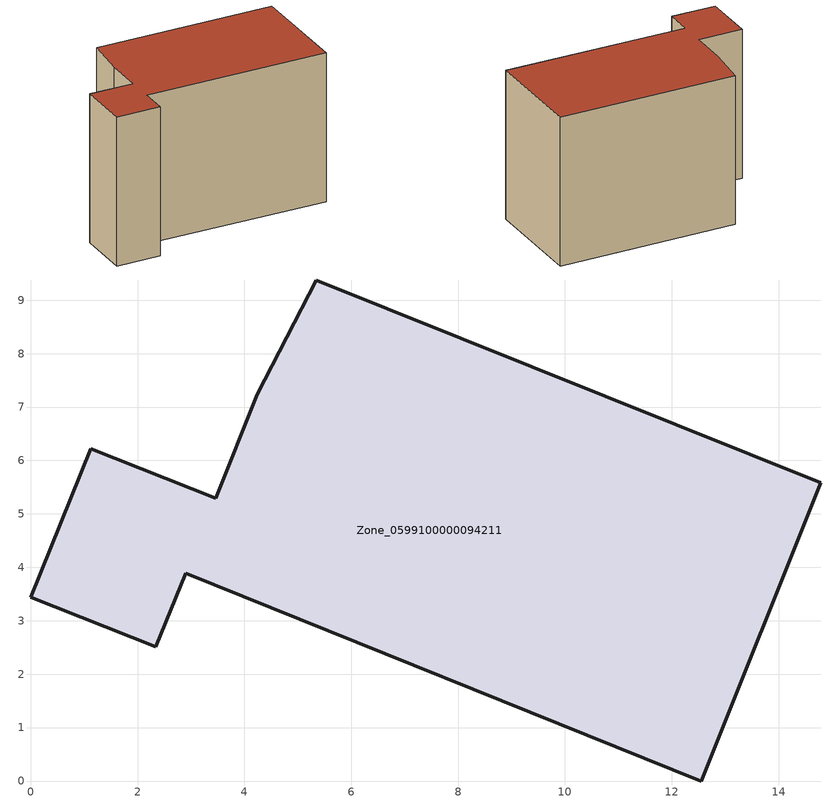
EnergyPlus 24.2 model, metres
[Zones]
Zone_0599100000094211
 floor ground (C_G): 4.24,7.24 5.34,9.38 14.79,5.58 12.55,0 2.9,3.89 2.34,2.51 0,3.44 1.12,6.22 3.46,5.29 z0
 wall outside (C_F): 1.12,6.22 0,3.44 2.34,2.51 2.9,3.89 12.55,0 14.79,5.58 5.34,9.38 4.24,7.24 3.46,5.29 1.12,6.22 z0:8.59
 roof outside (C_R): 5.34,9.38 4.24,7.24 3.46,5.29 1.12,6.22 0,3.44 2.34,2.51 2.9,3.89 12.55,0 14.79,5.58 z8.59
[BUILDING]
Pand.0599100000094211: North Axis=0; Terrain=City; Loads Convergence Tolerance Value=0.04; Temperature Convergence Tolerance Value=0.4; Solar Distribution=FullExterior; Maximum Number of Warmup Days=25; Minimum Number of Warmup Days=1
[Site:Location]
Rotterdam.The.Hague.AP_ZH_NLD Design_Conditions: Latitude=51.96; Longitude=4.45; Time Zone=1; Elevation=-4.5
[SITE:GROUNDTEMPERATURE:BUILDINGSURFACE]
18, 18, 18, 18, 18, 18, 18, 18, 18, 18, 18, 18
[MATERIAL] Thermal Absorptance=0.9; Solar Absorptance=0.7; Visible Absorptance=0.7
Name | Roughness | Thickness | Conductivity | Density | Specific Heat
G.TI.1975-1991 | MediumSmooth | 0.15 | 0.288461 | 540 | 1210
F.TI.1975-1991 | Rough | 0.3 | 0.230769 | 1920 | 840
R.TI.1975-1991 | MediumRough | 0.2 | 0.153846 | 1500 | 1000
[CONSTRUCTION]
C_G: G.TI.1975-1991
C_F: F.TI.1975-1991
C_R: R.TI.1975-1991
[ZONE]
Zone_0599100000094211: Type=1; Multiplier=1; Ceiling Height=Autocalculate; Volume=Autocalculate; Floor Area=autocalculate; Part of Total Floor Area=Yes
[ZONEINFILTRATION:DESIGNFLOWRATE]
Infil_Zone_0599100000094211: Zone or ZoneList or Space or SpaceList=Zone_0599100000094211; Schedule=AlwaysOn; Design Flow Rate Calculation Method=Flow/Area; Flow Rate per Floor Area=0.003; Constant Term Coefficient=1; Temperature Term Coefficient=0; Velocity Term Coefficient=0; Velocity Squared Term Coefficient=0
[HVACTEMPLATE:ZONE:IDEALLOADSAIRSYSTEM]
Zone_0599100000094211: Maximum Heating Supply Air Temperature=50; Minimum Cooling Supply Air Temperature=13; Maximum Heating Supply Air Humidity Ratio=0.0156; Minimum Cooling Supply Air Humidity Ratio=0.0077; Heating Limit=NoLimit; Cooling Limit=NoLimit; Dehumidification Control Type=ConstantSensibleHeatRatio; Cooling Sensible Heat Ratio=0.7; Dehumidification Setpoint=60; Humidification Control Type=None; Humidification Setpoint=30; Outdoor Air Method=None; Outdoor Air Flow Rate per Person=0.00944; Outdoor Air Flow Rate per Zone Floor Area=0; Outdoor Air Flow Rate per Zone=0; Demand Controlled Ventilation Type=None; Outdoor Air Economizer Type=NoEconomizer; Heat Recovery Type=None; Sensible Heat Recovery Effectiveness=0.7; Latent Heat Recovery Effectiveness=0.65
[ZONECONTROL:THERMOSTAT]
ThermostatControl_Zone_0599100000094211: Zone or ZoneList=Zone_0599100000094211; Control Type Schedule=DualSetpointControlType; Control 1=Thermostat_Zone_0599100000094211; Temperature Difference Between Cutout And Setpoint=0
[THERMOSTATSETPOINT:DUALSETPOINT]
Thermostat_Zone_0599100000094211: Heating Setpoint Temperature Schedule=HeatingSetpoint_Zone_0599100000094211; Cooling Setpoint Temperature Schedule=CoolingSetpoint_Zone_0599100000094211
[SCHEDULE:COMPACT]
HeatingSetpoint_Zone_0599100000094211: Through: 12/31, For: AllDays, Until: 24:00, 21
CoolingSetpoint_Zone_0599100000094211: Through: 12/31, For: AllDays, Until: 24:00, 24
DualSetpointControlType: Through: 12/31, For: AllDays, Until: 24:00, 4
AlwaysOn: Through: 12/31, For: AllDays, Until: 24:00, 1
